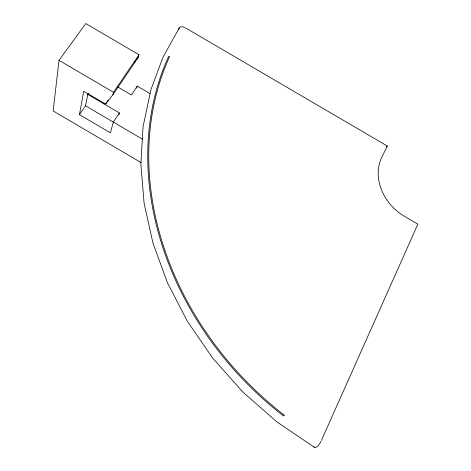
<?xml version="1.0" encoding="UTF-8"?>
<svg xmlns="http://www.w3.org/2000/svg" width="471" height="471" viewBox="0 0 471 471"><rect width="100%" height="100%" fill="white"/><g stroke="black" fill="none" stroke-linecap="round" stroke-linejoin="round"><path stroke-width="0.71" d="M88.595 93.205L87.771 94.388L119.399 112.94L113.311 122.095L110.402 132.81L79.458 114.653L83.72 91.221L105.551 104.026L112.893 94.812L138.239 57.397L139.004 54.736L85.775 23.55L59.005 60.335L53.146 110.973L141.265 162.683M79.458 114.653L85.569 105.792L87.771 94.388M112.893 94.812L113.529 92.304L139.004 54.736M118.827 114.983L119.399 112.94M136.649 88.118L137.261 86.099L149.925 93.523M178.562 29.826L179.139 28.183A5.993 3.409 35.4 0 1 184.667 27.465M321.452 440.332L417.854 224.161L404.507 216.342A45.981 37.98 43.7 0 1 381.71 157.485L387.286 146.016L185.492 27.901M179.386 27.707L162.913 57.327L150.914 89.714L143.049 126.752L140.858 164.073L144.061 202.983L152.928 242.983L167.376 282.606L187.364 321.269L212.615 358.001L242.665 391.837L276.848 421.875L314.375 447.303M137.261 86.099L131.38 94.948L117.615 86.882M105.551 104.026L108.401 99.828M134.306 62.407L135.183 61.295M136.49 59.629L138.239 57.397M386.308 146.97L387.286 146.016M314.981 447.444L316.194 447.167A6.988 1.943 -62 0 0 320.981 441.321M59.005 60.335L113.529 92.304M85.569 105.792L142.395 139.157M314.634 447.45A6.965 1.925 -62 0 1 314.098 446.579M284.219 415.122L283.619 416.017A302.8 249.589 44.8 0 1 168.706 56.29L169.601 56.638A301.834 248.782 44.8 0 0 284.219 415.122"/></g></svg>
